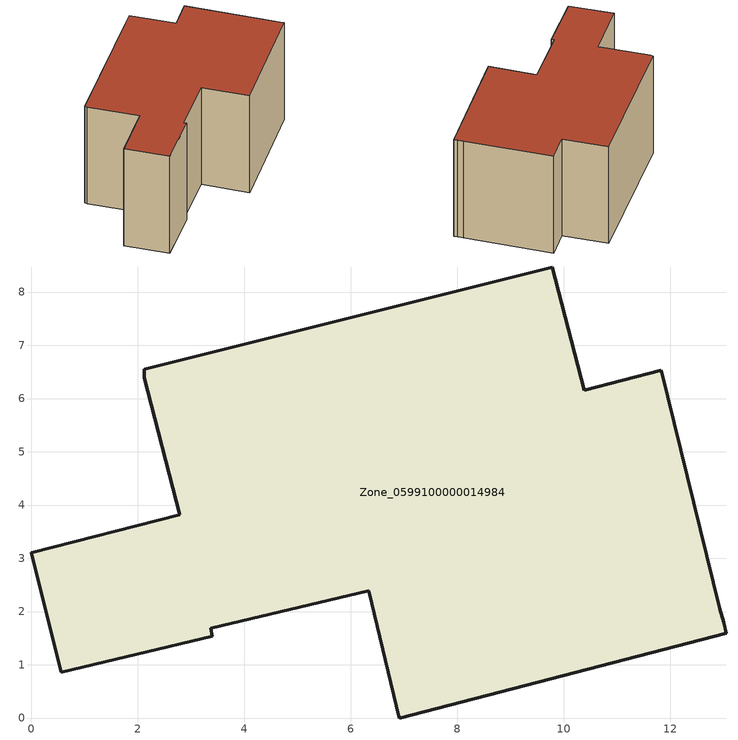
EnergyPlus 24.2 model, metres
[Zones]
Zone_0599100000014984
 floor ground (C_G): 11.83,6.53 12.93,2.05 13.01,1.8 13.06,1.59 6.91,0 6.34,2.39 3.37,1.68 3.4,1.53 0.57,0.86 0,3.1 2.79,3.82 2.13,6.39 2.13,6.55 9.79,8.47 10.39,6.16 z0
 wall outside (C_F): 3.37,1.68 6.34,2.39 6.91,0 13.06,1.59 13.01,1.8 12.93,2.05 11.83,6.53 10.39,6.16 9.79,8.47 2.13,6.55 2.13,6.39 2.79,3.82 0,3.1 0.57,0.86 3.4,1.53 3.37,1.68 z0:5.81
 roof outside (C_R): 13.01,1.8 12.93,2.05 11.83,6.53 10.39,6.16 9.79,8.47 2.13,6.55 2.13,6.39 2.79,3.82 0,3.1 0.57,0.86 3.4,1.53 3.37,1.68 6.34,2.39 6.91,0 13.06,1.59 z5.81
[BUILDING]
Pand.0599100000014984: North Axis=0; Terrain=City; Loads Convergence Tolerance Value=0.04; Temperature Convergence Tolerance Value=0.4; Solar Distribution=FullExterior; Maximum Number of Warmup Days=25; Minimum Number of Warmup Days=1
[Site:Location]
Rotterdam.The.Hague.AP_ZH_NLD Design_Conditions: Latitude=51.96; Longitude=4.45; Time Zone=1; Elevation=-4.5
[SITE:GROUNDTEMPERATURE:BUILDINGSURFACE]
18, 18, 18, 18, 18, 18, 18, 18, 18, 18, 18, 18
[MATERIAL] Thermal Absorptance=0.9; Solar Absorptance=0.7; Visible Absorptance=0.7
Name | Roughness | Thickness | Conductivity | Density | Specific Heat
G.TC.1965-1974 | MediumSmooth | 0.15 | 0.882353 | 540 | 1210
F.TC.1965-1974 | Rough | 0.3 | 0.697674 | 1920 | 840
R.TC.1965-1974 | MediumRough | 0.2 | 0.232558 | 1500 | 1000
[CONSTRUCTION]
C_G: G.TC.1965-1974
C_F: F.TC.1965-1974
C_R: R.TC.1965-1974
[ZONE]
Zone_0599100000014984: Type=1; Multiplier=1; Ceiling Height=Autocalculate; Volume=Autocalculate; Floor Area=autocalculate; Part of Total Floor Area=Yes
[ZONEINFILTRATION:DESIGNFLOWRATE]
Infil_Zone_0599100000014984: Zone or ZoneList or Space or SpaceList=Zone_0599100000014984; Schedule=AlwaysOn; Design Flow Rate Calculation Method=Flow/Area; Flow Rate per Floor Area=0.003; Constant Term Coefficient=1; Temperature Term Coefficient=0; Velocity Term Coefficient=0; Velocity Squared Term Coefficient=0
[HVACTEMPLATE:ZONE:IDEALLOADSAIRSYSTEM]
Zone_0599100000014984: Maximum Heating Supply Air Temperature=50; Minimum Cooling Supply Air Temperature=13; Maximum Heating Supply Air Humidity Ratio=0.0156; Minimum Cooling Supply Air Humidity Ratio=0.0077; Heating Limit=NoLimit; Cooling Limit=NoLimit; Dehumidification Control Type=ConstantSensibleHeatRatio; Cooling Sensible Heat Ratio=0.7; Dehumidification Setpoint=60; Humidification Control Type=None; Humidification Setpoint=30; Outdoor Air Method=None; Outdoor Air Flow Rate per Person=0.00944; Outdoor Air Flow Rate per Zone Floor Area=0; Outdoor Air Flow Rate per Zone=0; Demand Controlled Ventilation Type=None; Outdoor Air Economizer Type=NoEconomizer; Heat Recovery Type=None; Sensible Heat Recovery Effectiveness=0.7; Latent Heat Recovery Effectiveness=0.65
[ZONECONTROL:THERMOSTAT]
ThermostatControl_Zone_0599100000014984: Zone or ZoneList=Zone_0599100000014984; Control Type Schedule=DualSetpointControlType; Control 1=Thermostat_Zone_0599100000014984; Temperature Difference Between Cutout And Setpoint=0
[THERMOSTATSETPOINT:DUALSETPOINT]
Thermostat_Zone_0599100000014984: Heating Setpoint Temperature Schedule=HeatingSetpoint_Zone_0599100000014984; Cooling Setpoint Temperature Schedule=CoolingSetpoint_Zone_0599100000014984
[SCHEDULE:COMPACT]
HeatingSetpoint_Zone_0599100000014984: Through: 12/31, For: AllDays, Until: 24:00, 21
CoolingSetpoint_Zone_0599100000014984: Through: 12/31, For: AllDays, Until: 24:00, 24
DualSetpointControlType: Through: 12/31, For: AllDays, Until: 24:00, 4
AlwaysOn: Through: 12/31, For: AllDays, Until: 24:00, 1
